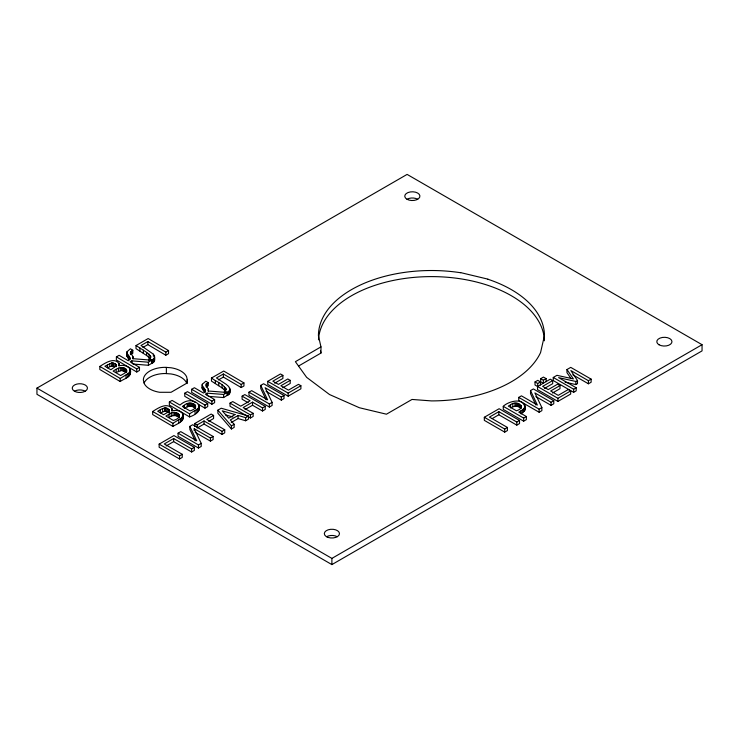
<?xml version="1.0" encoding="UTF-8"?>
<svg xmlns="http://www.w3.org/2000/svg" width="739" height="739" viewBox="0 0 739 739"><rect width="100%" height="100%" fill="white"/><g stroke="black" fill="none" stroke-linecap="round" stroke-linejoin="round"><path stroke-width="1.11" d="M130.267 373.805C132.567 366.904 123.967 364.031 118.822 365.934L119.145 363.671C114.203 356.771 104.92 363.2 99.848 366.433L99.82 369.509L120.217 381.546C123.136 378.978 131.745 377.306 129.898 371.782M107.478 364.733L107.451 367.81L111.691 365.99L114.868 366.646L114.896 363.57L111.718 362.914L104.883 366.23L110.85 369.759L116.383 365.777L116.217 364.66L114.896 363.57M109.769 366.572L109.797 363.486M111.691 365.99L111.718 362.914M112.531 365.934L112.559 362.858M113.335 366.036L113.363 362.96M116.189 369.306L116.162 372.391L121.667 370.507L125.972 372.188L125.999 369.112C122.037 365.537 116.753 368.678 113.113 371.089L120.642 375.532C122.572 374.11 128.438 372.317 125.999 369.112M116.199 366.71L116.217 364.66M132.826 350.231L132.142 350.628L132.115 353.704L132.798 353.307L132.826 350.231L130.406 348.799L126.914 351.838C126.452 354.646 130.221 356.041 130.027 358.803L128.29 360.743L119.099 355.32L116.392 356.891L116.356 359.967L136.752 372.003L139.468 370.433L139.495 367.357L130.156 361.842L131.865 360.854L148.41 362.212L154.257 358.554L154.543 355.902L153.398 354.212L140.992 345.501L147.874 341.529L165.85 352.143L165.822 355.219L147.837 344.614L147.874 341.529M118.416 371.2L118.443 368.124M119.127 365.722L119.145 363.671M120.263 370.645L120.291 367.569M120.217 381.546L120.245 378.46L129.113 372.909L130.323 369.712M121.667 370.507L121.695 367.431M122.859 370.627L122.886 367.551M123.949 370.987L123.976 367.911M125.085 371.56L125.113 368.475M126.064 378.165L126.092 375.089M126.498 371.772L126.517 369.722M126.674 372.419L126.692 370.368M129.39 356.641L129.362 359.717L126.969 356.327L126.914 351.838M126.969 356.327L127.006 353.251M127.865 377.019L127.893 373.943M128.013 358.036L128.041 354.951M128.632 358.775L128.66 355.69M129.085 375.985L129.113 372.909M129.852 374.95L129.935 368.696M129.935 359.819L129.953 357.768M130.433 354.415L130.452 352.364L132.142 350.628M130.858 354.618L130.886 351.542M131.847 362.904L131.865 360.854M133.048 358.868L133.066 356.817L130.452 352.364M165.822 355.219L168.538 353.658L168.566 350.572L148.169 338.545L136.022 345.556L135.994 348.632L146.655 355.514L150.479 358.849M136.752 372.003L136.78 368.918L139.495 367.357M139.92 351.099L139.948 348.023L136.022 345.556M143.329 353.27L143.357 350.194L139.948 348.023M146.655 355.514L146.682 352.438L143.357 350.194M132.937 364.022L148.382 365.288L148.41 362.212M149.038 357.353L149.075 354.277L146.682 352.438M149.176 360.743L149.195 358.683L150.978 356.983L149.075 354.277M149.361 360.632L149.389 358.572M149.629 360.512L149.647 358.461M150.488 357.824L150.507 355.773M148.382 365.288L151.837 363.292L151.864 360.216L149.195 358.683M151.837 363.292L152.299 359.985M152.271 363.061L152.871 362.738L152.908 359.662M153.379 356.263L153.398 354.212M152.871 362.738L154.229 361.63L154.257 358.554M154.543 355.902L154.229 361.63M154.71 360.373L154.737 357.288M199.364 405.351L198.126 408.519L189.572 413.831L169.351 401.979L172.085 400.427L180.011 405.074C193.212 392.834 210.791 409.582 189.572 416.925L169.36 405.074L169.351 401.979M199.345 409.452L198.967 407.429M183.096 414.634L181.84 417.794L172.889 423.318L152.677 411.475C157.767 408.334 167.042 401.831 172.011 408.685L171.651 410.93C175.559 409.822 181.434 410.321 183.096 414.634C185.101 421.479 177.221 423.733 172.898 426.421L152.677 414.57L152.677 411.475M183.069 418.736L182.727 416.731L182.635 419.863M126.812 355.588L126.886 354.923M208.204 382.645L206.236 383.947L206.246 387.042L208.213 385.74L208.204 382.645L205.802 381.241L202.264 384.262L202.338 388.751L204.675 392.095L203.511 393.065L194.403 387.726L191.669 389.277L191.669 392.381L211.89 404.233L214.624 402.672L214.615 399.577L205.359 394.146L207.086 393.166L223.612 394.46L228.148 391.929L230.014 389.573L228.72 386.534L226.208 384.335L216.435 377.943L223.372 373.999L241.2 384.446L241.21 387.541L243.944 385.989L243.935 382.894L223.723 371.043L211.465 378.017L211.474 381.112L222.033 387.892L225.811 391.18M202.338 388.751L202.274 387.356M169.296 410.21L168.492 411.808L163.624 414.727L157.703 411.263C160.973 409.323 165.739 405.877 169.074 409.674L169.296 412.27M524.81 407.272C523.896 397.092 508.238 401.277 503.259 406.33L503.268 409.424L523.665 421.184L526.371 419.613L526.371 416.519L518.769 412.14L522.926 409.582L524.81 407.272L524.81 410.367L521.069 413.905L521.069 410.81M524.81 410.367L525.041 406.081M208.195 396.344L223.621 397.554L229.524 393.915L230.014 389.573M206.236 383.947L206.079 385.675L208.343 389.167L208.121 390.996L227.095 392.474L227.104 395.568M460.665 272.737A113.002 65.189 0 0 0 318.426 335.783L320.966 346.877L295.397 361.685L306.639 377.352L329.539 394.543L359.385 407.743L386.451 414.2L412.011 399.448L431.428 400.907A113.002 65.189 0 0 0 540.578 352.54L544.431 335.654A113.002 65.189 0 0 0 487.916 279.24M298.602 366.017L320.966 353.066L320.966 346.877M36.95 388.114L407.106 174.404L702.05 344.697L702.05 350.886L331.894 564.596L36.95 394.303L36.95 388.114L331.894 558.398L702.05 344.697M142.932 347.441L147.837 344.614M165.85 352.143L168.566 350.572M194.339 447.326L191.632 448.896L173.637 438.532L164.261 443.954L182.256 454.309L182.256 457.413L179.549 458.974L159.134 447.224L159.134 444.13L173.933 435.576L194.339 447.326L194.348 450.421L191.632 451.991L173.637 441.626L166.136 445.968M213.128 436.463L210.43 438.024L194.228 428.703L201.211 443.354L201.22 446.448L198.477 448.028L178.071 436.287L178.071 433.183L180.759 431.631L196.703 440.804L189.849 426.375L192.713 424.722L213.128 436.463L213.128 439.566L210.43 441.128L195.179 432.343M194.773 426.625L194.763 423.53L211.169 414.052L213.58 415.438L213.58 418.533L208.694 421.359M248.507 416.011L245.644 417.664L238.097 415.447L230.309 419.955L234.161 424.306L234.161 427.401L231.427 428.98L217.885 413.258L217.885 410.163L221.229 408.233L248.507 416.011L248.507 419.105L245.653 420.759L238.097 418.551L231.279 422.486M245.034 409.591L252.535 405.249L262.53 411.004L265.236 409.434L265.236 406.339L262.521 407.91L252.535 402.155L243.159 407.577L253.144 413.323L253.154 416.426L250.438 417.988L230.032 406.247L230.023 403.143L232.739 401.582L240.738 406.182L250.115 400.769L242.115 396.159L242.115 399.254L248.119 402.709M242.115 396.159L244.821 394.589L265.236 406.339M284.016 395.485L281.319 397.037L265.116 387.716L272.109 402.367L272.109 405.462L269.375 407.05L248.96 395.3L248.96 392.197L251.657 390.645L267.592 399.817L260.747 385.388L263.601 383.735L284.016 395.485L284.016 398.58L281.319 400.141L266.068 391.356M282.741 387.79L290.215 383.467L290.215 380.363L280.866 385.776L288.45 390.137L298.482 384.335L300.893 385.721L300.893 388.825L288.155 396.187L267.74 384.437L267.74 381.342L280.478 373.971L282.898 375.366L282.898 378.46L274.686 383.208M197.174 424.916L204.019 420.962L222.023 431.327L224.73 429.756L224.73 432.851L222.023 434.421L204.029 424.057L197.184 428.02L197.174 424.916L194.763 423.53M213.58 415.438L206.735 419.401L224.73 429.756M282.898 375.366L272.857 381.167L278.455 384.382L287.804 378.978L290.215 380.363M159.134 444.13L179.549 455.88L182.256 454.309M178.071 433.183L198.477 444.933L201.211 443.354M231.427 428.98L231.427 425.886L234.161 424.306M230.023 403.143L250.438 414.893L253.144 413.323M248.96 392.197L269.365 403.947L272.109 402.367M267.74 381.342L288.145 393.093L300.893 385.721M552.513 393L560.005 388.677L559.996 385.582L550.647 390.986L558.222 395.356L568.254 389.555L570.665 390.94L570.674 394.044L557.917 401.406L557.917 398.312L535.027 385.037L535.027 381.934L537.78 380.345L540.449 381.887L540.458 384.982M540.689 378.673L543.359 380.206L543.359 383.31L540.689 381.767L540.689 378.673L543.442 377.084L546.112 378.617L546.112 381.721M535.027 381.934L537.696 383.476L540.449 381.887M543.359 380.206L546.112 378.617M519.526 420.473L516.81 422.043L498.825 411.669L489.44 417.092L507.425 427.456L507.425 430.551L504.719 432.121L484.322 420.362L484.322 417.267L499.13 408.722L519.526 420.473L519.526 423.576L516.81 425.137L498.825 414.773L492.257 418.56M553.779 400.695L551.082 402.256L534.888 392.917L541.863 407.577L541.863 410.672L539.128 412.251L518.732 400.501L518.732 397.397L521.429 395.845L537.355 405.027L530.519 390.589L533.382 388.936L553.779 400.695L553.779 403.79L551.082 405.351L535.849 396.566M591.135 379.125L588.42 380.696L570.85 370.562L577.492 380.53L575.847 381.472L558.619 377.629L576.189 387.753L576.189 390.857L573.658 392.317L553.262 380.557L553.262 377.463L556.957 375.329L573.409 378.931L566.97 369.546L570.739 367.375L591.135 379.125L591.135 382.229L588.42 383.79L572.799 374.784M510.547 404.806L508.303 406.108L516.45 410.801C527.618 407.198 516.21 399.614 510.547 404.806L510.547 407.91C513.651 405.831 518.233 405.425 520.958 408.344L520.958 405.249M544.467 388.418L552.689 383.68L552.68 380.576L542.648 386.377L548.236 389.592L557.585 384.197L559.996 385.582M565.076 382.165L575.847 384.576L577.492 383.624L577.492 380.53M484.322 417.267L504.719 429.026L507.425 427.456M503.259 406.33L523.655 418.089L526.371 416.519M518.732 397.397L539.119 409.157L541.863 407.577M557.917 398.312L570.665 390.94M553.262 377.463L573.658 389.222L576.189 387.753M195.355 402.515L184.759 396.307L184.759 393.213L187.494 391.661L207.705 403.503L207.714 406.607L204.98 408.159L198.237 404.205M218.43 379.911L223.381 377.093L241.21 387.541M184.344 405.295L182.339 406.432L190.006 410.93C202.791 406.921 190.117 399.3 184.344 405.295L184.344 408.39C187.512 405.951 192.713 405.055 195.539 408.464M168.972 414.274L165.869 416.039L173.332 420.417C185.618 417.101 175.753 408.593 168.972 414.274L168.982 417.369C171.975 415.207 176.769 414.57 179.3 417.747M224.453 393.037L224.444 390.968L226.254 389.287C223.215 383.8 216.278 381.721 211.465 378.017M184.759 393.213L204.971 405.064L207.705 403.503M191.669 389.277L211.881 401.129L214.615 399.577M241.2 384.446L243.935 382.894M74.491 391.208L74.879 390.996A7.584 4.379 0 0 1 85.216 391.208A7.584 4.379 0 0 0 85.576 385.241L85.216 385.019A7.584 4.379 0 0 0 74.879 384.807L74.491 385.019A7.584 4.379 0 0 0 74.122 390.986L74.491 391.208A7.584 4.379 0 0 0 84.819 391.421L85.216 391.208M169.074 412.768L165.444 410.995L160.335 412.861L160.326 409.766M151.864 360.216L132.863 358.664L133.066 356.817M460.674 272.626L487.934 279.139M225.45 414.856L232.905 417.027M224.444 390.968L227.095 392.474M552.68 380.576L550.269 379.19L537.521 386.552L537.521 389.647L557.917 401.406M116.392 356.891L136.78 368.918M99.848 366.433L120.245 378.46M217.885 410.163L231.427 425.886M202.329 385.647L205.22 390.118L204.731 392.104L204.666 389M570.831 378.276L566.97 372.641L566.97 369.546M525.041 409.184L524.33 404.159M535.895 405.027L530.519 393.693L530.519 390.589M266.132 399.827L260.747 388.483L260.747 385.388M195.235 440.804L189.858 429.47L189.849 426.375M320.458 350.84L320.966 353.066M230.023 392.668L229.838 388.206M229.515 390.82L229.524 393.915M228.148 391.929L228.148 395.023M227.538 392.252L227.547 395.347M225.801 388.077L225.801 390.146M224.905 390.746L224.905 392.806M224.638 390.857L224.647 392.926M224.388 386.608L224.397 389.702M223.612 394.46L223.621 397.554M223.372 373.999L223.381 377.093M222.033 384.788L222.033 387.892M218.735 382.58L218.744 385.675M215.363 380.437L215.363 383.541M211.881 401.129L211.89 404.233M208.343 389.167L208.352 391.227M207.511 383.042L207.52 386.137M207.086 393.166L207.086 395.226M205.22 390.118L205.23 392.178M204.971 405.064L204.98 408.159M203.955 388.067L203.964 391.162M203.354 387.338L203.354 390.432M202.264 384.262L202.19 388.012M198.902 407.494L198.911 410.588M198.126 408.519L198.135 411.614M196.888 409.554L196.897 412.648M195.53 405.36L195.539 407.429M194.985 404.741L194.994 407.836M195.078 410.69L195.087 413.794M194.071 404.104L194.08 407.198M193.027 403.586L193.036 406.681M191.937 403.245L191.946 406.339M190.801 403.078L190.81 406.173M189.618 403.115L189.627 406.219M189.572 413.831L189.572 416.925M188.399 403.346L188.408 406.441M187.253 403.762L187.263 406.856M181.84 417.794L181.849 420.888M180.602 418.828L180.612 421.923M179.291 414.653L179.291 416.722M178.783 414.052L178.792 417.147M178.792 419.964L178.801 423.059M177.905 413.424L177.914 416.519M176.778 412.861L176.787 415.955M175.688 412.51L175.697 415.604M174.506 412.399L174.515 415.494M173.092 412.538L173.102 415.632M172.889 423.318L172.898 426.421M172.011 408.685L172.011 410.755M171.245 413.092L171.254 416.186M169.074 409.674L169.074 411.734M167.753 408.593L167.762 411.697M166.238 407.993L166.247 411.087M165.434 407.9L165.444 410.995M164.585 407.956L164.594 411.05M162.663 408.528L162.672 411.623M588.42 380.696L588.42 383.79M575.847 381.472L575.847 384.576M573.658 389.222L573.658 392.317M551.082 402.256L551.082 405.351M539.119 409.157L539.128 412.251M537.696 383.476L537.696 386.571M524.866 405.12L524.866 408.214M524.136 408.418L524.136 411.521M523.655 418.089L523.665 421.184M522.926 409.582L522.926 412.685M521.3 405.859L521.3 407.919M519.535 404.113L519.535 407.207M518.455 403.596L518.464 406.69M517.337 403.263L517.337 406.358M516.81 422.043L516.81 425.137M516.173 403.115L516.173 406.21M514.963 403.161L514.963 406.265M512.857 403.679L512.857 406.783M504.719 429.026L504.719 432.121M498.825 411.669L498.825 414.773M288.145 393.093L288.155 396.187M281.319 397.037L281.319 400.141M269.365 403.947L269.375 407.05M262.521 407.91L262.53 411.004M252.535 402.155L252.535 405.249M250.438 414.893L250.438 417.988M245.644 417.664L245.653 420.759M238.097 415.447L238.097 418.551M222.023 431.327L222.023 434.421M210.43 438.024L210.43 441.128M204.019 420.962L204.029 424.057M198.477 444.933L198.477 448.028M194.228 428.703L194.228 430.763M191.632 448.896L191.632 451.991M179.549 455.88L179.549 458.974M173.637 438.532L173.637 441.626M331.894 558.398L331.894 564.596M187.216 379.44L187.216 383.569M166.367 367.403L166.367 373.601M406.977 199.253A7.584 4.379 0 0 0 419.66 197.285A7.584 4.379 0 0 0 410.376 191.928A7.584 4.379 0 0 0 406.977 199.253A7.584 4.379 0 0 1 417.701 199.253M326.536 536.726A7.584 4.379 0 0 1 337.261 536.726M144.114 382.931A21.994 12.702 0 0 1 165.351 373.518L171.051 373.952A21.994 12.702 0 0 1 186.597 382.931M318.491 339.801A113.002 65.281 0 0 1 432.352 276.608A113.002 65.281 0 0 1 544.412 340.79M187.346 380.022L186.597 383.31L171.051 392.289L159.661 392.289A21.994 12.702 0 0 1 144.114 383.31L143.357 380.022A21.994 12.702 0 0 1 165.351 367.329L171.051 367.763A21.994 12.702 0 0 1 186.597 376.742L187.346 380.022M235.03 414.551L228.748 418.182L222.254 410.829L235.03 414.551M659.022 344.771A7.584 4.379 0 0 0 671.705 342.804A7.584 4.379 0 0 0 662.421 337.446A7.584 4.379 0 0 0 659.022 344.771M328.107 537.419A7.584 4.379 0 0 0 339.478 533.632A7.584 4.379 0 0 0 328.107 529.835A7.584 4.379 0 0 0 328.107 537.419"/></g></svg>
